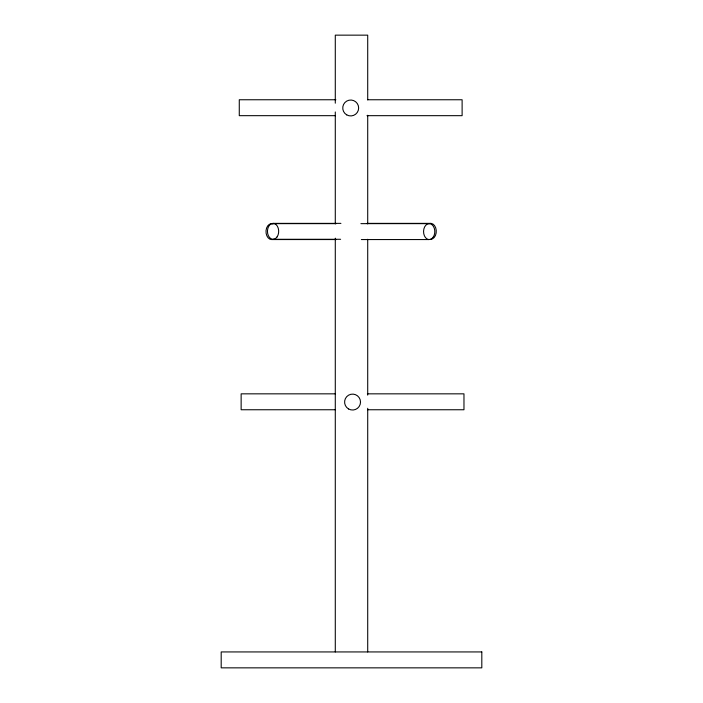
<?xml version="1.0" encoding="UTF-8"?>
<svg xmlns="http://www.w3.org/2000/svg" width="703" height="703" viewBox="0 0 703 703"><rect width="100%" height="100%" fill="white"/><g stroke="black" fill="none" stroke-linecap="round" stroke-linejoin="round"><path stroke-width="1.05" d="M335.876 99.756L239.275 99.756L239.275 115.67L335.516 115.67M367.713 99.756L462.117 99.756L462.117 115.67L366.975 115.67M273.072 223.369L340.92 223.369M367.177 223.369L430.649 223.369M271.622 223.642L336.175 223.642M360.903 223.642L429.19 223.642A7.961 5.624 -90 0 1 436.229 230.285A7.961 5.624 -90 0 1 430.649 239.284M273.072 239.284L340.604 239.284M336.175 239.556L271.622 239.556A7.961 5.624 -90 0 1 266.042 230.558A7.961 5.624 -90 0 1 273.072 223.914M361.351 239.556L429.19 239.556M335.542 393.838L241.138 393.838L241.138 409.752L335.182 409.752M367.379 393.838L463.971 393.838L463.971 409.752L367.739 409.752M367.713 99.905L367.713 35.15L335.287 35.15L335.287 103.192M367.713 115.266L367.713 223.914M367.713 239.284L367.713 395.121M367.713 408.294L367.713 651.936M335.287 111.97L335.287 223.914M335.287 238.185L335.287 651.936M481.81 651.936L221.19 651.936L221.19 667.85L481.81 667.85L481.81 651.936M346.72 114.87A7.961 7.961 0 0 0 358.653 107.981A7.961 7.961 0 0 0 346.72 101.091A7.961 7.961 0 0 0 346.72 114.87M433.171 237.227A7.961 5.624 -90 0 0 430.649 223.914A7.961 5.624 -90 0 0 423.751 233.66A7.961 5.624 -90 0 0 433.171 237.227M277.052 236.955A7.961 5.624 -90 0 0 274.53 223.642A7.961 5.624 -90 0 0 267.641 233.387A7.961 5.624 -90 0 0 277.052 236.955M348.574 408.961A7.961 7.961 0 0 0 360.516 402.072A7.961 7.961 0 0 0 348.574 395.174A7.961 7.961 0 0 0 348.574 408.961"/></g></svg>
